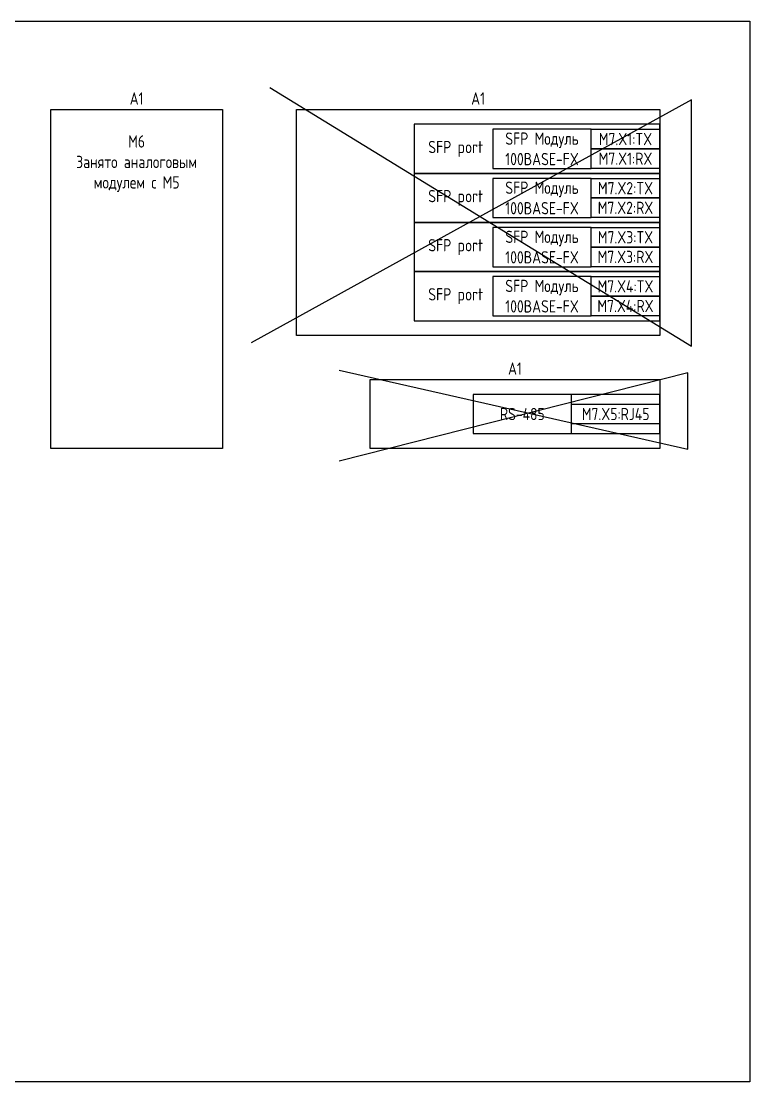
# Model space of a CAD drawing. Header units: millimetres. Extents: x -840 to 2694, y 0 to 584.
# Drawn here: x 428 to 576.3, y 368 to 584 of the extents above; entities that cross this region are included whole.
import ezdxf

# ---------------------------------------------------------------- set-up
doc = ezdxf.new("R2010")
doc.units = ezdxf.units.MM
doc.styles.add('Gost_type_A', font='GOST_0.TTF')

msp = doc.modelspace()

# ---------------------------------------------------------------- linework, layer by layer
at = {"color": 6}
for p, q in [((478.64, 570.51), (564.48, 517.85)), ((564.48, 568.01), (474.78, 518.53)), ((564.48, 517.85), (564.48, 568.01)), ((492.73, 512.92), (563.72, 496.83)), ((563.72, 512.39), (492.73, 494.42)), ((563.72, 496.83), (563.72, 512.39))]:
    msp.add_line(p, q, dxfattribs=at)
for points in [[(19.25, 584), (576.32, 584), (576.32, 368), (19.25, 368)], [(434, 566), (469, 566), (469, 497), (434, 497)], [(484.02, 566), (558.02, 566), (558.02, 520), (484.02, 520)], [(558.02, 563), (508.02, 563), (508.02, 553), (558.02, 553)], [(544.02, 562), (558.02, 562), (558.02, 558), (544.02, 558)], [(544.02, 558), (558.02, 558), (558.02, 554), (544.02, 554)], [(558.02, 553), (508.02, 553), (508.02, 543), (558.02, 543)], [(544.02, 552), (558.02, 552), (558.02, 548), (544.02, 548)], [(544.02, 548), (558.02, 548), (558.02, 544), (544.02, 544)], [(558.02, 543), (508.02, 543), (508.02, 533), (558.02, 533)], [(544.02, 542), (558.02, 542), (558.02, 538), (544.02, 538)], [(544.02, 538), (558.02, 538), (558.02, 534), (544.02, 534)], [(558.02, 533), (508.02, 533), (508.02, 523), (558.02, 523)], [(544.02, 532), (558.02, 532), (558.02, 528), (544.02, 528)], [(544.02, 528), (558.02, 528), (558.02, 524), (544.02, 524)], [(499.02, 511), (558.02, 511), (558.02, 497), (499.02, 497)], [(540.02, 506), (558.02, 506), (558.02, 502), (540.02, 502)]]:
    msp.add_lwpolyline(points, close=True)
at = {"linetype": 'Continuous', "lineweight": 25, "ltscale": 4}
for points in [[(524.02, 554), (544.02, 554), (544.02, 562), (524.02, 562)], [(524.02, 544), (544.02, 544), (544.02, 552), (524.02, 552)], [(524.02, 534), (544.02, 534), (544.02, 542), (524.02, 542)], [(524.02, 524), (544.02, 524), (544.02, 532), (524.02, 532)], [(520.02, 500), (558.02, 500), (558.02, 508), (520.02, 508)], [(520.02, 500), (540.02, 500), (540.02, 508), (520.02, 508)]]:
    msp.add_lwpolyline(points, close=True, dxfattribs=at)

# ---------------------------------------------------------------- texts
at = {"char_height": 2.5, "attachment_point": 8, "line_spacing_factor": 0.9, "style": 'Gost_type_A'}
for insert, width in [((451.5, 567), 35), ((521.02, 567), 74.0002), ((528.52, 512), 59.0002)]:
    msp.add_mtext('A1', dxfattribs=dict(at, insert=insert, width=width))
at = {"char_height": 2.5, "style": 'Gost_type_A'}
for s, insert, width, attachment_point in [('M6\\PЗанято аналоговым модулем с М5', (451.5, 555), 35, 5), ('SFP port', (522.02, 558), 20, 6), ('SFP Mодуль 100BASE-FX', (534.02, 558), 19.9998, 5), ('M7.X1:TX', (551.02, 560), 14, 5), ('M7.X1:RX', (551.02, 556), 14, 5), ('SFP Mодуль 100BASE-FX', (534.02, 548), 19.9998, 5), ('M7.X2:TX', (551.02, 550), 14, 5), ('SFP port', (522.02, 548), 20, 6), ('M7.X2:RX', (551.02, 546), 14, 5), ('SFP Mодуль 100BASE-FX', (534.02, 538), 19.9998, 5), ('M7.X3:TX', (551.02, 540), 14, 5), ('SFP port', (522.02, 538), 20, 6), ('M7.X3:RX', (551.02, 536), 14, 5), ('SFP port', (522.02, 528), 20, 6), ('SFP Mодуль 100BASE-FX', (534.02, 528), 19.9998, 5), ('M7.X4:TX', (551.02, 530), 14, 5), ('M7.X4:RX', (551.02, 526), 14, 5), ('RS-485', (530.02, 504), 19.9998, 5), ('M7.X5:RJ45', (549.02, 504), 18.0002, 5)]:
    msp.add_mtext(s, dxfattribs=dict(at, insert=insert, width=width, attachment_point=attachment_point))

doc.saveas('drawing.dxf')
